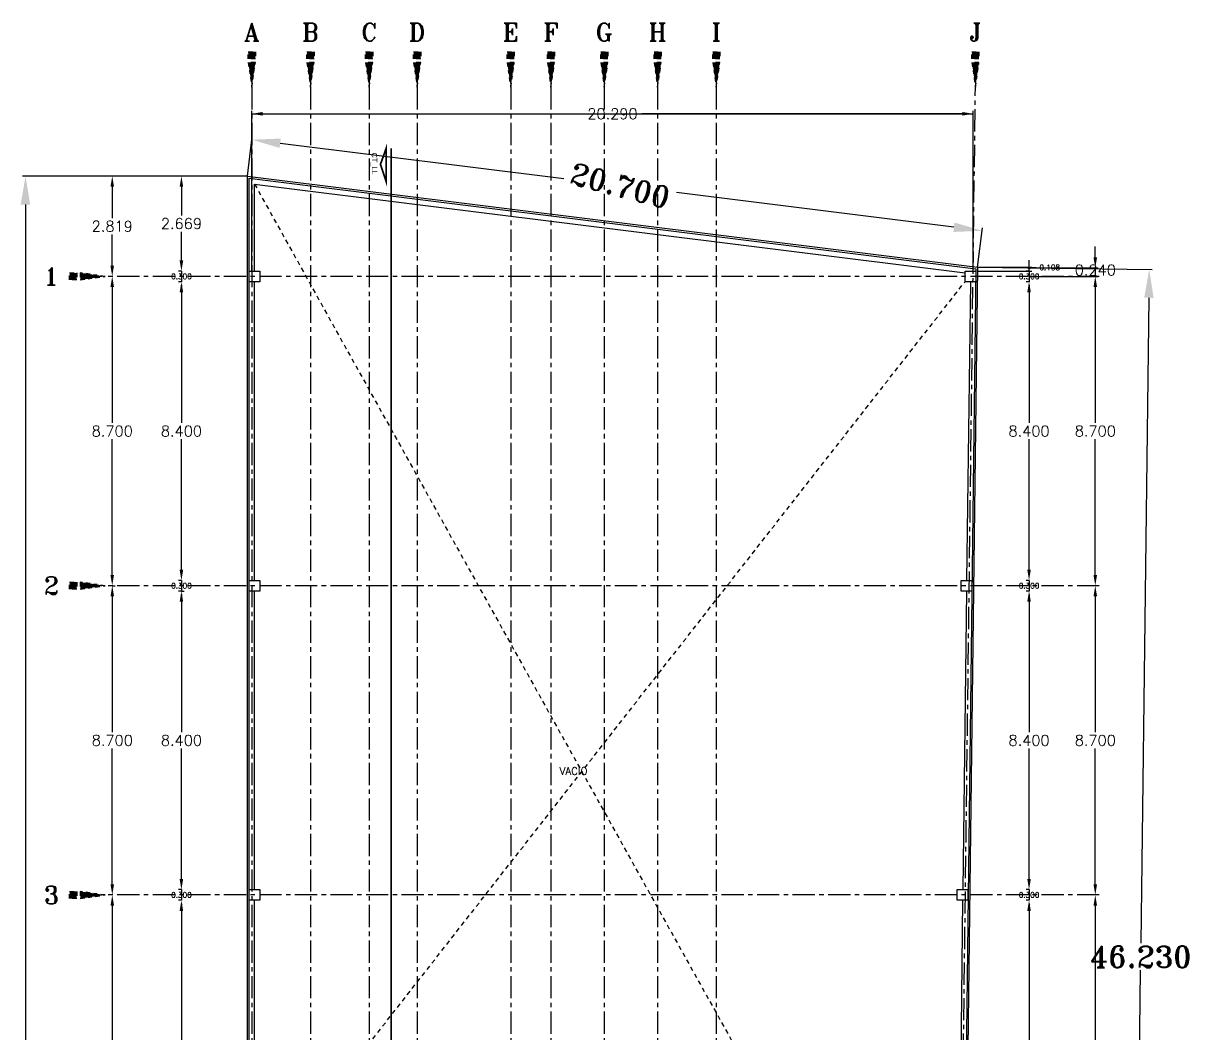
# Model space of a CAD drawing. Extents: x 915 to 2178, y -798 to 165.
# Drawn here: x 1325.22 to 1358, y -695.78 to -667.36 of the extents above; entities that cross this region are included whole.
import ezdxf
from ezdxf.enums import TextEntityAlignment as Align

# ---------------------------------------------------------------- set-up
doc = ezdxf.new("R2010")
doc.units = 0
doc.header["$LTSCALE"] = 0.5
doc.header["$MEASUREMENT"] = 0
for name, pattern in [('ACAD_ISO10W100', [18, 12, -3, 0, -3]), ('CENTER', [2, 1.25, -0.25, 0.25, -0.25]), ('DASHDOT2', [0.5, 0.25, -0.125, 0, -0.125]), ('HIDDEN2', [0.1875, 0.125, -0.0625])]:
    doc.linetypes.add(name, pattern=pattern)
doc.layers.get('0').update_dxf_attribs({"linetype": 'CONTINUOUS'})
doc.layers.get('DEFPOINTS').update_dxf_attribs({"linetype": 'CONTINUOUS'})
for name, color, linetype in [('COTA', 7, 'CONTINUOUS'), ('COTAS', 7, 'CONTINUOUS'), ('EJE', 125, 'DASHDOT2'), ('EJES', 125, 'CENTER'), ('linea_corte', 1, 'ACAD_ISO10W100'), ('MURO', 150, 'CONTINUOUS'), ('proyecciones', 6, 'HIDDEN2'), ('TERRENO', 8, 'CONTINUOUS')]:
    doc.layers.add(name, color=color, linetype=linetype)
doc.styles.add('ROMANT', font='romant')
doc.dimstyles.new('detalle', dxfattribs={"dimtxt": 0.2, "dimasz": 0.15, "dimexe": 0.08, "dimexo": 0, "dimgap": 0.08, "dimtad": 0, "dimtih": 1, "dimtoh": 1, "dimdec": 3, "dimzin": 1, "dimdsep": 46, "dimtxsty": 'ROMANT', "dimcen": 0.15, "dimclrd": 143, "dimclre": 9, "dimadec": 0, "dimazin": 0, "dimtfac": 1, "dimtdec": 3, "dimtmove": 0, "dimatfit": 3, "dimfxl": 1, "dimarcsym": 0})

# ---------------------------------------------------------------- blocks, each defined once
blk = doc.blocks.new('*D58')
at = {"layer": 'COTAS', "color": 9, "lineweight": -2, "transparency": 16777216}
for p, q in [((1331.523, -671.662), (1325.199, -671.662)), ((1331.523, -721.612), (1325.199, -721.612))]:
    blk.add_line(p, q, dxfattribs=at)
at = {"layer": 'COTAS', "color": 143, "lineweight": -2, "transparency": 16777216}
for p, q in [((1325.279, -672.462), (1325.279, -697.565)), ((1325.279, -720.812), (1325.279, -698.325))]:
    blk.add_line(p, q, dxfattribs=at)
at = {"layer": 'COTAS', "color": 143, "transparency": 16777216}
for points in [[(1325.145, -672.462), (1325.412, -672.462), (1325.279, -671.662)], [(1325.145, -720.812), (1325.412, -720.812), (1325.279, -721.612)]]:
    blk.add_solid(points, dxfattribs=at)
at = {"layer": 'DEFPOINTS', "color": 0, "transparency": 16777216}
for p in [(1331.523, -671.662), (1325.279, -721.612), (1331.523, -721.612)]:
    blk.add_point(p, dxfattribs=at)
at = {"layer": 'COTAS', "color": 0, "transparency": 16777216, "insert": (1325.279, -697.945), "char_height": 0.6, "attachment_point": 5, "style": 'ROMANT'}
blk.add_mtext('49.950', dxfattribs=at)
blk = doc.blocks.new('DI-P0101')
at = {"const_width": 0.2}
blk.add_lwpolyline([(0, 0.8), (0, 1)], dxfattribs=at)
for points in [[(0.1, 1), (0.1, 0.8), (-0.1, 0.8), (-0.1, 1)], [(0, 0), (0.1, 0.7), (-0.1, 0.7)]]:
    blk.add_lwpolyline(points, close=True)
blk.add_lwpolyline([(0, 0, 0, 0.2, 0), (0, 0.7, 0.2, 0.2, 0)], format="xyseb")
at = {"style": 'ROMANT'}
blk.add_attdef('1', text='', height=0.6, dxfattribs=at).set_placement((0, 1.3), align=Align.CENTER)
blk = doc.blocks.new('*D318')
at = {"layer": 'COTAS', "color": 9, "lineweight": -2, "transparency": 16777216}
for p, q in [((1331.523, -671.662), (1331.66, -670.557)), ((1352.063, -674.224), (1352.201, -673.119))]:
    blk.add_line(p, q, dxfattribs=at)
at = {"layer": 'COTAS', "color": 143, "lineweight": -2, "transparency": 16777216}
for p, q in [((1332.444, -670.736), (1340.425, -671.731)), ((1351.398, -673.099), (1343.59, -672.126))]:
    blk.add_line(p, q, dxfattribs=at)
at = {"layer": 'COTAS', "color": 143, "transparency": 16777216}
for points in [[(1332.461, -670.604), (1332.428, -670.868), (1331.65, -670.637)], [(1351.414, -672.967), (1351.381, -673.231), (1352.191, -673.198)]]:
    blk.add_solid(points, dxfattribs=at)
at = {"layer": 'DEFPOINTS', "color": 0, "transparency": 16777216}
for p in [(1331.523, -671.662), (1352.191, -673.198), (1352.063, -674.224)]:
    blk.add_point(p, dxfattribs=at)
at = {"layer": 'COTAS', "color": 0, "transparency": 16777216, "insert": (1342.008, -671.928), "char_height": 0.6, "attachment_point": 5, "rotation": 345.1335, "style": 'ROMANT'}
blk.add_mtext('20.700', dxfattribs=at)
blk = doc.blocks.new('*D319')
at = {"layer": 'COTAS', "color": 9, "lineweight": -2, "transparency": 16777216}
for p, q in [((1352.063, -674.224), (1356.971, -674.285)), ((1351.489, -720.45), (1356.396, -720.511))]:
    blk.add_line(p, q, dxfattribs=at)
at = {"layer": 'COTAS', "color": 143, "lineweight": -2, "transparency": 16777216}
for p, q in [((1356.881, -675.084), (1356.655, -693.239)), ((1356.326, -719.71), (1356.646, -693.999))]:
    blk.add_line(p, q, dxfattribs=at)
at = {"layer": 'COTAS', "color": 143, "transparency": 16777216}
for points in [[(1356.748, -675.082), (1357.014, -675.085), (1356.891, -674.284)], [(1356.193, -719.708), (1356.46, -719.712), (1356.316, -720.51)]]:
    blk.add_solid(points, dxfattribs=at)
at = {"layer": 'DEFPOINTS', "color": 0, "transparency": 16777216}
for p in [(1352.063, -674.224), (1351.489, -720.45), (1356.316, -720.51)]:
    blk.add_point(p, dxfattribs=at)
at = {"layer": 'COTAS', "color": 0, "transparency": 16777216, "insert": (1356.651, -693.619), "char_height": 0.6, "attachment_point": 5, "style": 'ROMANT'}
blk.add_mtext('46.230', dxfattribs=at)
blk = doc.blocks.new('DI-P0102')
at = {"const_width": 0.2}
blk.add_lwpolyline([(-0.8, 0), (-1, 0)], dxfattribs=at)
for points in [[(-1, 0.1), (-0.8, 0.1), (-0.8, -0.1), (-1, -0.1)], [(0, 0), (-0.7, 0.1), (-0.7, -0.1)]]:
    blk.add_lwpolyline(points, close=True)
blk.add_lwpolyline([(0, 0, 0, 0.2, 0), (-0.7, 0, 0.2, 0.2, 0)], format="xyseb")
at = {"style": 'ROMANT'}
blk.add_attdef('A', text='', height=0.6, dxfattribs=at).set_placement((-1.3, 0), align=Align.MIDDLE_RIGHT)
blk = doc.blocks.new('*D320')
at = {"layer": 'COTA', "color": 9, "lineweight": -2, "transparency": 16777216}
for p, q in [((1327.721, -691.881), (1327.641, -691.881)), ((1327.721, -700.581), (1327.641, -700.581))]:
    blk.add_line(p, q, dxfattribs=at)
at = {"layer": 'COTA', "color": 143, "lineweight": -2, "transparency": 16777216}
for p, q in [((1327.721, -692.181), (1327.721, -696.001)), ((1327.721, -700.281), (1327.721, -696.461))]:
    blk.add_line(p, q, dxfattribs=at)
at = {"layer": 'COTA', "color": 143, "transparency": 16777216}
for points in [[(1327.671, -692.181), (1327.771, -692.181), (1327.721, -691.881)], [(1327.671, -700.281), (1327.771, -700.281), (1327.721, -700.581)]]:
    blk.add_solid(points, dxfattribs=at)
at = {"layer": 'DEFPOINTS', "color": 0, "transparency": 16777216}
for p in [(1327.721, -691.881), (1327.721, -691.881), (1327.721, -700.581)]:
    blk.add_point(p, dxfattribs=at)
at = {"layer": 'COTA', "color": 0, "transparency": 16777216, "insert": (1327.721, -696.231), "char_height": 0.3, "attachment_point": 5, "style": 'ROMANT'}
blk.add_mtext('8.700', dxfattribs=at)
blk = doc.blocks.new('*D321')
at = {"layer": 'COTA', "color": 9, "lineweight": -2, "transparency": 16777216}
for p, q in [((1327.72, -683.181), (1327.801, -683.181)), ((1327.721, -691.881), (1327.641, -691.881))]:
    blk.add_line(p, q, dxfattribs=at)
at = {"layer": 'COTA', "color": 143, "lineweight": -2, "transparency": 16777216}
for p, q in [((1327.721, -683.481), (1327.721, -687.301)), ((1327.721, -691.581), (1327.721, -687.761))]:
    blk.add_line(p, q, dxfattribs=at)
at = {"layer": 'COTA', "color": 143, "transparency": 16777216}
for points in [[(1327.671, -683.481), (1327.771, -683.481), (1327.721, -683.181)], [(1327.671, -691.581), (1327.771, -691.581), (1327.721, -691.881)]]:
    blk.add_solid(points, dxfattribs=at)
at = {"layer": 'DEFPOINTS', "color": 0, "transparency": 16777216}
for p in [(1327.72, -683.181), (1327.721, -683.181), (1327.721, -691.881)]:
    blk.add_point(p, dxfattribs=at)
at = {"layer": 'COTA', "color": 0, "transparency": 16777216, "insert": (1327.721, -687.531), "char_height": 0.3, "attachment_point": 5, "style": 'ROMANT'}
blk.add_mtext('8.700', dxfattribs=at)
blk = doc.blocks.new('*D322')
at = {"layer": 'COTA', "color": 9, "lineweight": -2, "transparency": 16777216}
for p, q in [((1327.722, -674.481), (1327.64, -674.481)), ((1327.72, -683.181), (1327.64, -683.181))]:
    blk.add_line(p, q, dxfattribs=at)
at = {"layer": 'COTA', "color": 143, "lineweight": -2, "transparency": 16777216}
for p, q in [((1327.72, -674.781), (1327.72, -678.601)), ((1327.72, -682.881), (1327.72, -679.061))]:
    blk.add_line(p, q, dxfattribs=at)
at = {"layer": 'COTA', "color": 143, "transparency": 16777216}
for points in [[(1327.67, -674.781), (1327.77, -674.781), (1327.72, -674.481)], [(1327.67, -682.881), (1327.77, -682.881), (1327.72, -683.181)]]:
    blk.add_solid(points, dxfattribs=at)
at = {"layer": 'DEFPOINTS', "color": 0, "transparency": 16777216}
for p in [(1327.72, -674.481), (1327.722, -674.481), (1327.72, -683.181)]:
    blk.add_point(p, dxfattribs=at)
at = {"layer": 'COTA', "color": 0, "transparency": 16777216, "insert": (1327.72, -678.831), "char_height": 0.3, "attachment_point": 5, "style": 'ROMANT'}
blk.add_mtext('8.700', dxfattribs=at)
blk = doc.blocks.new('*D323')
at = {"layer": 'COTA', "color": 9, "lineweight": -2, "transparency": 16777216}
for p, q in [((1331.523, -671.662), (1327.64, -671.662)), ((1327.72, -674.481), (1327.64, -674.481))]:
    blk.add_line(p, q, dxfattribs=at)
at = {"layer": 'COTA', "color": 143, "lineweight": -2, "transparency": 16777216}
for p, q in [((1327.72, -671.962), (1327.72, -672.842)), ((1327.72, -674.181), (1327.72, -673.302))]:
    blk.add_line(p, q, dxfattribs=at)
at = {"layer": 'COTA', "color": 143, "transparency": 16777216}
for points in [[(1327.67, -671.962), (1327.77, -671.962), (1327.72, -671.662)], [(1327.67, -674.181), (1327.77, -674.181), (1327.72, -674.481)]]:
    blk.add_solid(points, dxfattribs=at)
at = {"layer": 'DEFPOINTS', "color": 0, "transparency": 16777216}
for p in [(1327.72, -671.662), (1331.523, -671.662), (1327.72, -674.481)]:
    blk.add_point(p, dxfattribs=at)
at = {"layer": 'COTA', "color": 0, "transparency": 16777216, "insert": (1327.72, -673.072), "char_height": 0.3, "attachment_point": 5, "style": 'ROMANT'}
blk.add_mtext('2.819', dxfattribs=at)
blk = doc.blocks.new('*D324')
at = {"layer": 'COTA', "color": 9, "lineweight": -2, "transparency": 16777216}
for p, q in [((1355.373, -674.481), (1355.293, -674.481)), ((1355.373, -683.181), (1355.293, -683.181))]:
    blk.add_line(p, q, dxfattribs=at)
at = {"layer": 'COTA', "color": 143, "lineweight": -2, "transparency": 16777216}
for p, q in [((1355.373, -674.781), (1355.373, -678.601)), ((1355.373, -682.881), (1355.373, -679.061))]:
    blk.add_line(p, q, dxfattribs=at)
at = {"layer": 'COTA', "color": 143, "transparency": 16777216}
for points in [[(1355.323, -674.781), (1355.423, -674.781), (1355.373, -674.481)], [(1355.323, -682.881), (1355.423, -682.881), (1355.373, -683.181)]]:
    blk.add_solid(points, dxfattribs=at)
at = {"layer": 'DEFPOINTS', "color": 0, "transparency": 16777216}
for p in [(1355.373, -674.481), (1355.373, -683.181), (1355.373, -683.181)]:
    blk.add_point(p, dxfattribs=at)
at = {"layer": 'COTA', "color": 0, "transparency": 16777216, "insert": (1355.373, -678.831), "char_height": 0.3, "attachment_point": 5, "style": 'ROMANT'}
blk.add_mtext('8.700', dxfattribs=at)
blk = doc.blocks.new('*D325')
at = {"layer": 'COTA', "color": 9, "lineweight": -2, "transparency": 16777216}
for p, q in [((1355.373, -683.181), (1355.293, -683.181)), ((1355.373, -691.881), (1355.293, -691.881))]:
    blk.add_line(p, q, dxfattribs=at)
at = {"layer": 'COTA', "color": 143, "lineweight": -2, "transparency": 16777216}
for p, q in [((1355.373, -683.481), (1355.373, -687.301)), ((1355.373, -691.581), (1355.373, -687.761))]:
    blk.add_line(p, q, dxfattribs=at)
at = {"layer": 'COTA', "color": 143, "transparency": 16777216}
for points in [[(1355.323, -683.481), (1355.423, -683.481), (1355.373, -683.181)], [(1355.323, -691.581), (1355.423, -691.581), (1355.373, -691.881)]]:
    blk.add_solid(points, dxfattribs=at)
at = {"layer": 'DEFPOINTS', "color": 0, "transparency": 16777216}
for p in [(1355.373, -683.181), (1355.373, -691.881), (1355.373, -691.881)]:
    blk.add_point(p, dxfattribs=at)
at = {"layer": 'COTA', "color": 0, "transparency": 16777216, "insert": (1355.373, -687.531), "char_height": 0.3, "attachment_point": 5, "style": 'ROMANT'}
blk.add_mtext('8.700', dxfattribs=at)
blk = doc.blocks.new('*D326')
at = {"layer": 'COTA', "color": 9, "lineweight": -2, "transparency": 16777216}
for p, q in [((1355.373, -691.881), (1355.293, -691.881)), ((1355.373, -700.581), (1355.293, -700.581))]:
    blk.add_line(p, q, dxfattribs=at)
at = {"layer": 'COTA', "color": 143, "lineweight": -2, "transparency": 16777216}
for p, q in [((1355.373, -692.181), (1355.373, -696.001)), ((1355.373, -700.281), (1355.373, -696.461))]:
    blk.add_line(p, q, dxfattribs=at)
at = {"layer": 'COTA', "color": 143, "transparency": 16777216}
for points in [[(1355.323, -692.181), (1355.423, -692.181), (1355.373, -691.881)], [(1355.323, -700.281), (1355.423, -700.281), (1355.373, -700.581)]]:
    blk.add_solid(points, dxfattribs=at)
at = {"layer": 'DEFPOINTS', "color": 0, "transparency": 16777216}
for p in [(1355.373, -691.881), (1355.373, -700.581), (1355.373, -700.581)]:
    blk.add_point(p, dxfattribs=at)
at = {"layer": 'COTA', "color": 0, "transparency": 16777216, "insert": (1355.373, -696.231), "char_height": 0.3, "attachment_point": 5, "style": 'ROMANT'}
blk.add_mtext('8.700', dxfattribs=at)
blk = doc.blocks.new('*D328')
at = {"layer": 'COTA', "color": 143, "lineweight": -2, "transparency": 16777216}
for p, q in [((1355.373, -673.942), (1355.373, -673.642)), ((1355.373, -674.242), (1355.373, -674.481)), ((1355.373, -674.242), (1355.373, -674.481)), ((1355.373, -674.781), (1355.373, -675.081))]:
    blk.add_line(p, q, dxfattribs=at)
at = {"layer": 'COTA', "color": 9, "lineweight": -2, "transparency": 16777216}
for p, q in [((1353.51, -674.242), (1355.453, -674.242)), ((1353.51, -674.481), (1355.453, -674.481))]:
    blk.add_line(p, q, dxfattribs=at)
at = {"layer": 'COTA', "color": 143, "transparency": 16777216}
for points in [[(1355.323, -673.942), (1355.423, -673.942), (1355.373, -674.242)], [(1355.323, -674.781), (1355.423, -674.781), (1355.373, -674.481)]]:
    blk.add_solid(points, dxfattribs=at)
at = {"layer": 'DEFPOINTS', "color": 0, "transparency": 16777216}
for p in [(1353.51, -674.242), (1353.51, -674.481), (1355.373, -674.481)]:
    blk.add_point(p, dxfattribs=at)
at = {"layer": 'COTA', "color": 0, "transparency": 16777216, "insert": (1355.373, -674.302), "char_height": 0.3, "attachment_point": 5, "style": 'ROMANT'}
blk.add_mtext('0.240', dxfattribs=at)
blk = doc.blocks.new('*D329')
at = {"layer": 'COTA', "color": 9, "lineweight": -2, "transparency": 16777216}
for p, q in [((1331.648, -674.319), (1331.648, -669.828)), ((1351.937, -674.331), (1351.937, -669.828))]:
    blk.add_line(p, q, dxfattribs=at)
at = {"layer": 'COTA', "color": 143, "lineweight": -2, "transparency": 16777216}
for p, q in [((1331.948, -669.908), (1340.962, -669.908)), ((1351.637, -669.908), (1342.622, -669.908))]:
    blk.add_line(p, q, dxfattribs=at)
at = {"layer": 'COTA', "color": 143, "transparency": 16777216}
for points in [[(1331.948, -669.858), (1331.948, -669.958), (1331.648, -669.908)], [(1351.637, -669.858), (1351.637, -669.958), (1351.937, -669.908)]]:
    blk.add_solid(points, dxfattribs=at)
at = {"layer": 'DEFPOINTS', "color": 0, "transparency": 16777216}
for p in [(1351.937, -669.908), (1331.648, -674.319), (1351.937, -674.331)]:
    blk.add_point(p, dxfattribs=at)
at = {"layer": 'COTA', "color": 0, "transparency": 16777216, "insert": (1341.792, -669.908), "char_height": 0.3, "attachment_point": 5, "style": 'ROMANT'}
blk.add_mtext('20.290', dxfattribs=at)
blk = doc.blocks.new('*D330')
at = {"layer": 'COTA', "color": 9, "lineweight": -2, "transparency": 16777216}
for p, q in [((1329.666, -674.631), (1329.586, -674.631)), ((1329.666, -683.031), (1329.586, -683.031))]:
    blk.add_line(p, q, dxfattribs=at)
at = {"layer": 'COTA', "color": 143, "lineweight": -2, "transparency": 16777216}
for p, q in [((1329.666, -674.931), (1329.666, -678.601)), ((1329.666, -682.731), (1329.666, -679.061))]:
    blk.add_line(p, q, dxfattribs=at)
at = {"layer": 'COTA', "color": 143, "transparency": 16777216}
for points in [[(1329.616, -674.931), (1329.716, -674.931), (1329.666, -674.631)], [(1329.616, -682.731), (1329.716, -682.731), (1329.666, -683.031)]]:
    blk.add_solid(points, dxfattribs=at)
at = {"layer": 'DEFPOINTS', "color": 0, "transparency": 16777216}
for p in [(1329.666, -674.631), (1329.666, -683.031), (1329.666, -683.031)]:
    blk.add_point(p, dxfattribs=at)
at = {"layer": 'COTA', "color": 0, "transparency": 16777216, "insert": (1329.666, -678.831), "char_height": 0.3, "attachment_point": 5, "style": 'ROMANT'}
blk.add_mtext('8.400', dxfattribs=at)
blk = doc.blocks.new('*D331')
at = {"layer": 'COTA', "color": 9, "lineweight": -2, "transparency": 16777216}
for p, q in [((1329.664, -683.331), (1329.746, -683.331)), ((1329.666, -691.731), (1329.586, -691.731))]:
    blk.add_line(p, q, dxfattribs=at)
at = {"layer": 'COTA', "color": 143, "lineweight": -2, "transparency": 16777216}
for p, q in [((1329.666, -683.631), (1329.666, -687.301)), ((1329.666, -691.431), (1329.666, -687.761))]:
    blk.add_line(p, q, dxfattribs=at)
at = {"layer": 'COTA', "color": 143, "transparency": 16777216}
for points in [[(1329.616, -683.631), (1329.716, -683.631), (1329.666, -683.331)], [(1329.616, -691.431), (1329.716, -691.431), (1329.666, -691.731)]]:
    blk.add_solid(points, dxfattribs=at)
at = {"layer": 'DEFPOINTS', "color": 0, "transparency": 16777216}
for p in [(1329.664, -683.331), (1329.666, -691.731), (1329.666, -691.731)]:
    blk.add_point(p, dxfattribs=at)
at = {"layer": 'COTA', "color": 0, "transparency": 16777216, "insert": (1329.666, -687.531), "char_height": 0.3, "attachment_point": 5, "style": 'ROMANT'}
blk.add_mtext('8.400', dxfattribs=at)
blk = doc.blocks.new('*D332')
at = {"layer": 'COTA', "color": 9, "lineweight": -2, "transparency": 16777216}
for p, q in [((1329.666, -692.031), (1329.586, -692.031)), ((1329.666, -700.431), (1329.586, -700.431))]:
    blk.add_line(p, q, dxfattribs=at)
at = {"layer": 'COTA', "color": 143, "lineweight": -2, "transparency": 16777216}
for p, q in [((1329.666, -692.331), (1329.666, -696.001)), ((1329.666, -700.131), (1329.666, -696.461))]:
    blk.add_line(p, q, dxfattribs=at)
at = {"layer": 'COTA', "color": 143, "transparency": 16777216}
for points in [[(1329.616, -692.331), (1329.716, -692.331), (1329.666, -692.031)], [(1329.616, -700.131), (1329.716, -700.131), (1329.666, -700.431)]]:
    blk.add_solid(points, dxfattribs=at)
at = {"layer": 'DEFPOINTS', "color": 0, "transparency": 16777216}
for p in [(1329.666, -692.031), (1329.666, -700.431), (1329.666, -700.431)]:
    blk.add_point(p, dxfattribs=at)
at = {"layer": 'COTA', "color": 0, "transparency": 16777216, "insert": (1329.666, -696.231), "char_height": 0.3, "attachment_point": 5, "style": 'ROMANT'}
blk.add_mtext('8.400', dxfattribs=at)
blk = doc.blocks.new('*D333')
at = {"layer": 'COTA', "color": 9, "lineweight": -2, "transparency": 16777216}
for p, q in [((1329.666, -671.662), (1329.586, -671.662)), ((1329.666, -674.331), (1329.586, -674.331))]:
    blk.add_line(p, q, dxfattribs=at)
at = {"layer": 'COTA', "color": 143, "lineweight": -2, "transparency": 16777216}
for p, q in [((1329.666, -671.962), (1329.666, -672.767)), ((1329.666, -674.031), (1329.666, -673.227))]:
    blk.add_line(p, q, dxfattribs=at)
at = {"layer": 'COTA', "color": 143, "transparency": 16777216}
for points in [[(1329.616, -671.962), (1329.716, -671.962), (1329.666, -671.662)], [(1329.616, -674.031), (1329.716, -674.031), (1329.666, -674.331)]]:
    blk.add_solid(points, dxfattribs=at)
at = {"layer": 'DEFPOINTS', "color": 0, "transparency": 16777216}
for p in [(1329.666, -671.662), (1329.666, -671.662), (1329.666, -674.331)]:
    blk.add_point(p, dxfattribs=at)
at = {"layer": 'COTA', "color": 0, "transparency": 16777216, "insert": (1329.666, -672.997), "char_height": 0.3, "attachment_point": 5, "style": 'ROMANT'}
blk.add_mtext('2.669', dxfattribs=at)
blk = doc.blocks.new('*D334')
at = {"layer": 'COTA', "color": 143, "lineweight": -2, "transparency": 16777216}
for p, q in [((1329.666, -674.231), (1329.666, -674.131)), ((1329.666, -674.331), (1329.666, -674.631)), ((1329.666, -674.331), (1329.666, -674.631)), ((1329.666, -674.731), (1329.666, -674.831))]:
    blk.add_line(p, q, dxfattribs=at)
at = {"layer": 'COTA', "color": 9, "lineweight": -2, "transparency": 16777216}
for p, q in [((1329.666, -674.331), (1329.586, -674.331)), ((1329.666, -674.631), (1329.586, -674.631))]:
    blk.add_line(p, q, dxfattribs=at)
at = {"layer": 'COTA', "color": 143, "transparency": 16777216}
for points in [[(1329.649, -674.231), (1329.682, -674.231), (1329.666, -674.331)], [(1329.649, -674.731), (1329.682, -674.731), (1329.666, -674.631)]]:
    blk.add_solid(points, dxfattribs=at)
at = {"layer": 'DEFPOINTS', "color": 0, "transparency": 16777216}
for p in [(1329.666, -674.331), (1329.666, -674.631), (1329.666, -674.631)]:
    blk.add_point(p, dxfattribs=at)
at = {"layer": 'COTA', "color": 0, "transparency": 16777216, "insert": (1329.666, -674.481), "char_height": 0.15, "attachment_point": 5, "style": 'ROMANT'}
blk.add_mtext('0.300', dxfattribs=at)
blk = doc.blocks.new('*D335')
at = {"layer": 'COTA', "color": 143, "lineweight": -2, "transparency": 16777216}
for p, q in [((1329.666, -682.931), (1329.666, -682.831)), ((1329.666, -683.031), (1329.666, -683.331)), ((1329.666, -683.031), (1329.666, -683.331)), ((1329.666, -683.431), (1329.666, -683.531))]:
    blk.add_line(p, q, dxfattribs=at)
at = {"layer": 'COTA', "color": 9, "lineweight": -2, "transparency": 16777216}
for p, q in [((1329.666, -683.031), (1329.586, -683.031)), ((1329.666, -683.331), (1329.586, -683.331))]:
    blk.add_line(p, q, dxfattribs=at)
at = {"layer": 'COTA', "color": 143, "transparency": 16777216}
for points in [[(1329.649, -682.931), (1329.682, -682.931), (1329.666, -683.031)], [(1329.649, -683.431), (1329.682, -683.431), (1329.666, -683.331)]]:
    blk.add_solid(points, dxfattribs=at)
at = {"layer": 'DEFPOINTS', "color": 0, "transparency": 16777216}
for p in [(1329.666, -683.031), (1329.666, -683.331), (1329.666, -683.331)]:
    blk.add_point(p, dxfattribs=at)
at = {"layer": 'COTA', "color": 0, "transparency": 16777216, "insert": (1329.666, -683.181), "char_height": 0.15, "attachment_point": 5, "style": 'ROMANT'}
blk.add_mtext('0.300', dxfattribs=at)
blk = doc.blocks.new('*D336')
at = {"layer": 'COTA', "color": 143, "lineweight": -2, "transparency": 16777216}
for p, q in [((1329.666, -691.631), (1329.666, -691.531)), ((1329.666, -691.731), (1329.666, -692.031)), ((1329.666, -691.731), (1329.666, -692.031)), ((1329.666, -692.131), (1329.666, -692.231))]:
    blk.add_line(p, q, dxfattribs=at)
at = {"layer": 'COTA', "color": 9, "lineweight": -2, "transparency": 16777216}
for p, q in [((1329.666, -691.731), (1329.586, -691.731)), ((1329.666, -692.031), (1329.586, -692.031))]:
    blk.add_line(p, q, dxfattribs=at)
at = {"layer": 'COTA', "color": 143, "transparency": 16777216}
for points in [[(1329.649, -691.631), (1329.682, -691.631), (1329.666, -691.731)], [(1329.649, -692.131), (1329.682, -692.131), (1329.666, -692.031)]]:
    blk.add_solid(points, dxfattribs=at)
at = {"layer": 'DEFPOINTS', "color": 0, "transparency": 16777216}
for p in [(1329.666, -691.731), (1329.666, -692.031), (1329.666, -692.031)]:
    blk.add_point(p, dxfattribs=at)
at = {"layer": 'COTA', "color": 0, "transparency": 16777216, "insert": (1329.666, -691.881), "char_height": 0.15, "attachment_point": 5, "style": 'ROMANT'}
blk.add_mtext('0.300', dxfattribs=at)
blk = doc.blocks.new('*D338')
at = {"layer": 'COTA', "color": 143, "lineweight": -2, "transparency": 16777216}
for p, q in [((1353.51, -674.231), (1353.51, -674.131)), ((1353.51, -674.331), (1353.51, -674.631)), ((1353.51, -674.331), (1353.51, -674.631)), ((1353.51, -674.731), (1353.51, -674.831))]:
    blk.add_line(p, q, dxfattribs=at)
at = {"layer": 'COTA', "color": 9, "lineweight": -2, "transparency": 16777216}
for p, q in [((1353.51, -674.331), (1353.43, -674.331)), ((1353.51, -674.631), (1353.43, -674.631))]:
    blk.add_line(p, q, dxfattribs=at)
at = {"layer": 'COTA', "color": 143, "transparency": 16777216}
for points in [[(1353.493, -674.231), (1353.526, -674.231), (1353.51, -674.331)], [(1353.493, -674.731), (1353.526, -674.731), (1353.51, -674.631)]]:
    blk.add_solid(points, dxfattribs=at)
at = {"layer": 'DEFPOINTS', "color": 0, "transparency": 16777216}
for p in [(1353.51, -674.331), (1353.51, -674.631), (1353.51, -674.631)]:
    blk.add_point(p, dxfattribs=at)
at = {"layer": 'COTA', "color": 0, "transparency": 16777216, "insert": (1353.51, -674.481), "char_height": 0.15, "attachment_point": 5, "style": 'ROMANT'}
blk.add_mtext('0.300', dxfattribs=at)
blk = doc.blocks.new('*D339')
at = {"layer": 'COTA', "color": 143, "lineweight": -2, "transparency": 16777216}
for p, q in [((1353.51, -682.931), (1353.51, -682.831)), ((1353.51, -683.031), (1353.51, -683.331)), ((1353.51, -683.031), (1353.51, -683.331)), ((1353.51, -683.431), (1353.51, -683.531))]:
    blk.add_line(p, q, dxfattribs=at)
at = {"layer": 'COTA', "color": 9, "lineweight": -2, "transparency": 16777216}
for p, q in [((1353.51, -683.031), (1353.43, -683.031)), ((1353.51, -683.331), (1353.43, -683.331))]:
    blk.add_line(p, q, dxfattribs=at)
at = {"layer": 'COTA', "color": 143, "transparency": 16777216}
for points in [[(1353.493, -682.931), (1353.526, -682.931), (1353.51, -683.031)], [(1353.493, -683.431), (1353.526, -683.431), (1353.51, -683.331)]]:
    blk.add_solid(points, dxfattribs=at)
at = {"layer": 'DEFPOINTS', "color": 0, "transparency": 16777216}
for p in [(1353.51, -683.031), (1353.51, -683.331), (1353.51, -683.331)]:
    blk.add_point(p, dxfattribs=at)
at = {"layer": 'COTA', "color": 0, "transparency": 16777216, "insert": (1353.51, -683.181), "char_height": 0.15, "attachment_point": 5, "style": 'ROMANT'}
blk.add_mtext('0.300', dxfattribs=at)
blk = doc.blocks.new('*D340')
at = {"layer": 'COTA', "color": 143, "lineweight": -2, "transparency": 16777216}
for p, q in [((1353.51, -691.631), (1353.51, -691.531)), ((1353.51, -691.731), (1353.51, -692.031)), ((1353.51, -691.731), (1353.51, -692.031)), ((1353.51, -692.131), (1353.51, -692.231))]:
    blk.add_line(p, q, dxfattribs=at)
at = {"layer": 'COTA', "color": 9, "lineweight": -2, "transparency": 16777216}
for p, q in [((1353.51, -691.731), (1353.43, -691.731)), ((1353.51, -692.031), (1353.43, -692.031))]:
    blk.add_line(p, q, dxfattribs=at)
at = {"layer": 'COTA', "color": 143, "transparency": 16777216}
for points in [[(1353.493, -691.631), (1353.526, -691.631), (1353.51, -691.731)], [(1353.493, -692.131), (1353.526, -692.131), (1353.51, -692.031)]]:
    blk.add_solid(points, dxfattribs=at)
at = {"layer": 'DEFPOINTS', "color": 0, "transparency": 16777216}
for p in [(1353.51, -691.731), (1353.51, -692.031), (1353.51, -692.031)]:
    blk.add_point(p, dxfattribs=at)
at = {"layer": 'COTA', "color": 0, "transparency": 16777216, "insert": (1353.51, -691.881), "char_height": 0.15, "attachment_point": 5, "style": 'ROMANT'}
blk.add_mtext('0.300', dxfattribs=at)
blk = doc.blocks.new('*D342')
at = {"layer": 'COTA', "color": 9, "lineweight": -2, "transparency": 16777216}
for p, q in [((1353.51, -674.631), (1353.43, -674.631)), ((1353.51, -683.031), (1353.43, -683.031))]:
    blk.add_line(p, q, dxfattribs=at)
at = {"layer": 'COTA', "color": 143, "lineweight": -2, "transparency": 16777216}
for p, q in [((1353.51, -674.931), (1353.51, -678.601)), ((1353.51, -682.731), (1353.51, -679.061))]:
    blk.add_line(p, q, dxfattribs=at)
at = {"layer": 'COTA', "color": 143, "transparency": 16777216}
for points in [[(1353.46, -674.931), (1353.56, -674.931), (1353.51, -674.631)], [(1353.46, -682.731), (1353.56, -682.731), (1353.51, -683.031)]]:
    blk.add_solid(points, dxfattribs=at)
at = {"layer": 'DEFPOINTS', "color": 0, "transparency": 16777216}
for p in [(1353.51, -674.631), (1353.51, -683.031), (1353.51, -683.031)]:
    blk.add_point(p, dxfattribs=at)
at = {"layer": 'COTA', "color": 0, "transparency": 16777216, "insert": (1353.51, -678.831), "char_height": 0.3, "attachment_point": 5, "style": 'ROMANT'}
blk.add_mtext('8.400', dxfattribs=at)
blk = doc.blocks.new('*D343')
at = {"layer": 'COTA', "color": 9, "lineweight": -2, "transparency": 16777216}
for p, q in [((1353.51, -683.331), (1353.43, -683.331)), ((1353.51, -691.731), (1353.43, -691.731))]:
    blk.add_line(p, q, dxfattribs=at)
at = {"layer": 'COTA', "color": 143, "lineweight": -2, "transparency": 16777216}
for p, q in [((1353.51, -683.631), (1353.51, -687.301)), ((1353.51, -691.431), (1353.51, -687.761))]:
    blk.add_line(p, q, dxfattribs=at)
at = {"layer": 'COTA', "color": 143, "transparency": 16777216}
for points in [[(1353.46, -683.631), (1353.56, -683.631), (1353.51, -683.331)], [(1353.46, -691.431), (1353.56, -691.431), (1353.51, -691.731)]]:
    blk.add_solid(points, dxfattribs=at)
at = {"layer": 'DEFPOINTS', "color": 0, "transparency": 16777216}
for p in [(1353.51, -683.331), (1353.51, -691.731), (1353.51, -691.731)]:
    blk.add_point(p, dxfattribs=at)
at = {"layer": 'COTA', "color": 0, "transparency": 16777216, "insert": (1353.51, -687.531), "char_height": 0.3, "attachment_point": 5, "style": 'ROMANT'}
blk.add_mtext('8.400', dxfattribs=at)
blk = doc.blocks.new('*D344')
at = {"layer": 'COTA', "color": 9, "lineweight": -2, "transparency": 16777216}
for p, q in [((1353.51, -692.031), (1353.43, -692.031)), ((1353.51, -700.431), (1353.43, -700.431))]:
    blk.add_line(p, q, dxfattribs=at)
at = {"layer": 'COTA', "color": 143, "lineweight": -2, "transparency": 16777216}
for p, q in [((1353.51, -692.331), (1353.51, -696.001)), ((1353.51, -700.131), (1353.51, -696.461))]:
    blk.add_line(p, q, dxfattribs=at)
at = {"layer": 'COTA', "color": 143, "transparency": 16777216}
for points in [[(1353.46, -692.331), (1353.56, -692.331), (1353.51, -692.031)], [(1353.46, -700.131), (1353.56, -700.131), (1353.51, -700.431)]]:
    blk.add_solid(points, dxfattribs=at)
at = {"layer": 'DEFPOINTS', "color": 0, "transparency": 16777216}
for p in [(1353.51, -692.031), (1353.51, -700.431), (1353.51, -700.431)]:
    blk.add_point(p, dxfattribs=at)
at = {"layer": 'COTA', "color": 0, "transparency": 16777216, "insert": (1353.51, -696.231), "char_height": 0.3, "attachment_point": 5, "style": 'ROMANT'}
blk.add_mtext('8.400', dxfattribs=at)
blk = doc.blocks.new('*D345')
at = {"layer": 'COTA', "color": 9, "lineweight": -2, "transparency": 16777216}
for p, q in [((1352.063, -674.224), (1353.59, -674.224)), ((1352.062, -674.331), (1353.59, -674.331))]:
    blk.add_line(p, q, dxfattribs=at)
at = {"layer": 'COTA', "color": 143, "lineweight": -2, "transparency": 16777216}
for p, q in [((1353.51, -674.124), (1353.51, -674.024)), ((1353.51, -674.331), (1353.51, -674.224)), ((1353.51, -674.331), (1353.51, -674.224)), ((1353.51, -674.277), (1353.548, -674.227)), ((1353.548, -674.227), (1353.708, -674.227)), ((1353.51, -674.431), (1353.51, -674.531))]:
    blk.add_line(p, q, dxfattribs=at)
at = {"layer": 'COTA', "color": 143, "transparency": 16777216}
for points in [[(1353.493, -674.124), (1353.526, -674.124), (1353.51, -674.224)], [(1353.493, -674.431), (1353.526, -674.431), (1353.51, -674.331)]]:
    blk.add_solid(points, dxfattribs=at)
at = {"layer": 'DEFPOINTS', "color": 0, "transparency": 16777216}
for p in [(1352.063, -674.224), (1353.51, -674.224), (1352.062, -674.331)]:
    blk.add_point(p, dxfattribs=at)
at = {"layer": 'COTA', "color": 0, "transparency": 16777216, "insert": (1354.091, -674.227), "char_height": 0.15, "attachment_point": 5, "style": 'ROMANT'}
blk.add_mtext('0.108', dxfattribs=at)

msp = doc.modelspace()

# ---------------------------------------------------------------- linework, layer by layer
at = {"layer": 'COTA', "ltscale": 5}
msp.add_line((1331.5225, -671.6624), (1329.5688, -671.6624), dxfattribs=at)
at = {"layer": 'EJES'}
for p, q in [((1331.6475, -669.1624), (1331.6475, -724.2023)), ((1333.2975, -669.1624), (1333.2975, -724.2023)), ((1334.9475, -669.1624), (1334.9475, -724.2023)), ((1336.2975, -669.1624), (1336.2975, -724.2023)), ((1338.9299, -669.1624), (1338.9299, -724.2023)), ((1340.0622, -669.1624), (1340.0622, -724.2023)), ((1341.5622, -669.1624), (1341.5622, -724.2023)), ((1343.0622, -669.1624), (1343.0622, -724.2023)), ((1344.7122, -669.1624), (1344.7122, -724.2023)), ((1351.3643, -720.4018), (1352.0014, -669.1615)), ((1355.4846, -674.4811), (1327.5225, -674.4811)), ((1355.4846, -683.1811), (1327.5225, -683.1811)), ((1355.4846, -691.8811), (1327.5225, -691.8811))]:
    msp.add_line(p, q, dxfattribs=at)
at = {"layer": 'linea_corte', "const_width": 0.05}
msp.add_lwpolyline([(1335.4259, -670.8789), (1335.4259, -671.8105), (1335.2646, -671.3302), (1335.4259, -670.8789)], dxfattribs=at)
at = {"layer": 'linea_corte', "ltscale": 0.05, "const_width": 0.05}
msp.add_lwpolyline([(1335.5645, -670.8789), (1335.5645, -722.517)], dxfattribs=at)
at = {"layer": 'MURO'}
for p, q in [((1331.6475, -669.9084), (1351.9371, -669.9084)), ((1331.5725, -700.4311), (1331.5725, -671.719)), ((1331.5725, -671.719), (1352.0129, -674.2676)), ((1331.7225, -674.3311), (1331.7225, -671.8889)), ((1331.7225, -671.8889), (1351.7084, -674.3808)), ((1352.0129, -674.2676), (1351.4889, -716.4124)), ((1331.7225, -683.0311), (1331.7225, -674.6311)), ((1351.8584, -674.6311), (1351.754, -683.0311)), ((1331.7225, -691.7311), (1331.7225, -683.3311)), ((1351.7502, -683.3311), (1351.6458, -691.7311)), ((1331.7225, -700.4311), (1331.7225, -692.0311)), ((1351.6421, -692.0311), (1351.5376, -700.4311))]:
    msp.add_line(p, q, dxfattribs=at)
for points in [[(1331.5725, -674.6311), (1331.5725, -674.3311), (1331.8725, -674.3311), (1331.8725, -674.6311)], [(1351.7084, -674.6311), (1351.7084, -674.3311), (1352.0084, -674.3311), (1352.0084, -674.6311)], [(1331.5725, -683.3311), (1331.5725, -683.0311), (1331.8725, -683.0311), (1331.8725, -683.3311)], [(1351.6002, -683.3311), (1351.6002, -683.0311), (1351.9002, -683.0311), (1351.9002, -683.3311)], [(1331.5725, -692.0311), (1331.5725, -691.7311), (1331.8725, -691.7311), (1331.8725, -692.0311)], [(1351.4921, -692.0311), (1351.4921, -691.7311), (1351.7921, -691.7311), (1351.7921, -692.0311)]]:
    msp.add_lwpolyline(points, close=True, dxfattribs=at)
msp.add_point((1351.9495, -683.173), dxfattribs=at)
at = {"layer": 'proyecciones', "linetype": 'HIDDEN2', "ltscale": 2}
for p, q in [((1331.7225, -671.8841), (1351.4569, -707.3091)), ((1331.7225, -700.1811), (1351.7084, -674.6311))]:
    msp.add_line(p, q, dxfattribs=at)
at = {"layer": 'TERRENO'}
msp.add_lwpolyline([(1331.5225, -721.6124), (1331.5225, -671.6624), (1352.0635, -674.2236), (1351.4887, -720.45), (1331.5225, -721.6124)], dxfattribs=at)

# ---------------------------------------------------------------- block references
at = {"layer": 'EJE'}
ref = msp.add_blockref('DI-P0101', (1331.6475, -669.1624), dxfattribs=at)
ref.add_attrib('1', 'A', dxfattribs={"layer": '0', "height": 0.5, "style": 'ROMANT'}).set_placement((1331.6475, -667.8624), align=Align.CENTER)
ref = msp.add_blockref('DI-P0101', (1333.2975, -669.1624), dxfattribs=at)
ref.add_attrib('1', 'B', dxfattribs={"layer": '0', "height": 0.5, "style": 'ROMANT'}).set_placement((1333.2975, -667.8624), align=Align.CENTER)
ref = msp.add_blockref('DI-P0101', (1334.9475, -669.1624), dxfattribs=at)
ref.add_attrib('1', 'C', dxfattribs={"layer": '0', "height": 0.5, "style": 'ROMANT'}).set_placement((1334.9475, -667.8624), align=Align.CENTER)
ref = msp.add_blockref('DI-P0101', (1336.2975, -669.1624), dxfattribs=at)
ref.add_attrib('1', 'D', dxfattribs={"layer": '0', "height": 0.5, "style": 'ROMANT'}).set_placement((1336.2975, -667.8624), align=Align.CENTER)
ref = msp.add_blockref('DI-P0101', (1338.9299, -669.1624), dxfattribs=at)
ref.add_attrib('1', 'E', dxfattribs={"layer": '0', "height": 0.5, "style": 'ROMANT'}).set_placement((1338.9299, -667.8624), align=Align.CENTER)
ref = msp.add_blockref('DI-P0101', (1340.0622, -669.1624), dxfattribs=at)
ref.add_attrib('1', 'F', dxfattribs={"layer": '0', "height": 0.5, "style": 'ROMANT'}).set_placement((1340.0622, -667.8624), align=Align.CENTER)
ref = msp.add_blockref('DI-P0101', (1341.5622, -669.1624), dxfattribs=at)
ref.add_attrib('1', 'G', dxfattribs={"layer": '0', "height": 0.5, "style": 'ROMANT'}).set_placement((1341.5622, -667.8624), align=Align.CENTER)
ref = msp.add_blockref('DI-P0101', (1343.0622, -669.1624), dxfattribs=at)
ref.add_attrib('1', 'H', dxfattribs={"layer": '0', "height": 0.5, "style": 'ROMANT'}).set_placement((1343.0622, -667.8624), align=Align.CENTER)
ref = msp.add_blockref('DI-P0101', (1344.7122, -669.1624), dxfattribs=at)
ref.add_attrib('1', 'I', dxfattribs={"layer": '0', "height": 0.5, "style": 'ROMANT'}).set_placement((1344.7122, -667.8624), align=Align.CENTER)
ref = msp.add_blockref('DI-P0101', (1352.0014, -669.1624), dxfattribs=at)
ref.add_attrib('1', 'J', dxfattribs={"layer": '0', "height": 0.5, "style": 'ROMANT'}).set_placement((1352.0014, -667.8624), align=Align.CENTER)
ref = msp.add_blockref('DI-P0102', (1327.5225, -674.4811), dxfattribs=at)
ref.add_attrib('A', '1', dxfattribs={"layer": '0', "height": 0.5, "style": 'ROMANT'}).set_placement((1326.2225, -674.4811), align=Align.MIDDLE_RIGHT)
ref = msp.add_blockref('DI-P0102', (1327.5225, -683.1811), dxfattribs=at)
ref.add_attrib('A', '2', dxfattribs={"layer": '0', "height": 0.5, "style": 'ROMANT'}).set_placement((1326.2225, -683.1811), align=Align.MIDDLE_RIGHT)
ref = msp.add_blockref('DI-P0102', (1327.5225, -691.8811), dxfattribs=at)
ref.add_attrib('A', '3', dxfattribs={"layer": '0', "height": 0.5, "style": 'ROMANT'}).set_placement((1326.2225, -691.8811), align=Align.MIDDLE_RIGHT)

# ---------------------------------------------------------------- texts
at = {"style": 'ROMANT'}
msp.add_text('VACIO', height=0.21, dxfattribs=at).set_placement((1340.3049, -688.4993))
at = {"layer": 'linea_corte', "linetype": 'ByBlock'}
msp.add_text('CT_LL', height=0.15, rotation=270, dxfattribs=at).set_placement((1335.023, -670.9989))

# ---------------------------------------------------------------- dimensions: what is measured, and where the dimension line sits
at = {"layer": 'COTA'}
dim = msp.add_linear_dim(base=(1351.9371, -669.9084), p1=(1331.6475, -674.319), p2=(1351.9371, -674.3311), dimstyle='detalle', override={"dimtxt": 0.3, "dimasz": 0.3, "dimtmove": 1}, dxfattribs=at)
dim.commit()
dim.dimension.update_dxf_attribs({"geometry": '*D329', "text_midpoint": (1341.7923, -669.9084)})
for base, p1, p2, picture, middle in [((1327.7196, -671.6624), (1327.7196, -674.4811), (1331.5225, -671.6624), '*D323', (1327.7196, -673.0718)), ((1329.6658, -671.6624), (1329.6658, -674.3311), (1329.6658, -671.6624), '*D333', (1329.6658, -672.9968)), ((1327.7196, -674.4811), (1327.7196, -683.1811), (1327.7216, -674.4811), '*D322', (1327.7196, -678.8311)), ((1329.6658, -683.0311), (1329.6658, -674.6311), (1329.6658, -683.0311), '*D330', (1329.6658, -678.8311)), ((1353.5096, -683.0311), (1353.5096, -674.6311), (1353.5096, -683.0311), '*D342', (1353.5096, -678.8311)), ((1355.373, -683.1811), (1355.373, -674.4811), (1355.373, -683.1811), '*D324', (1355.373, -678.8311)), ((1327.721, -683.1811), (1327.721, -691.8811), (1327.7196, -683.1811), '*D321', (1327.721, -687.5311)), ((1329.6658, -691.7311), (1329.6644, -683.3311), (1329.6658, -691.7311), '*D331', (1329.6658, -687.5311)), ((1353.5096, -691.7311), (1353.5096, -683.3311), (1353.5096, -691.7311), '*D343', (1353.5096, -687.5311)), ((1355.373, -691.8811), (1355.373, -683.1811), (1355.373, -691.8811), '*D325', (1355.373, -687.5311)), ((1327.721, -691.8811), (1327.721, -700.5811), (1327.721, -691.8811), '*D320', (1327.721, -696.2311)), ((1355.373, -700.5811), (1355.373, -691.8811), (1355.373, -700.5811), '*D326', (1355.373, -696.2311)), ((1329.6658, -700.4311), (1329.6658, -692.0311), (1329.6658, -700.4311), '*D332', (1329.6658, -696.2311)), ((1353.5096, -700.4311), (1353.5096, -692.0311), (1353.5096, -700.4311), '*D344', (1353.5096, -696.2311))]:
    dim = msp.add_linear_dim(base=base, p1=p1, p2=p2, angle=90, dimstyle='detalle', override={"dimtxt": 0.3, "dimasz": 0.3, "dimtmove": 1}, dxfattribs=at)
    dim.commit()
    dim.dimension.update_dxf_attribs({"geometry": picture, "text_midpoint": middle})
for base, p1, p2, override, picture, middle in [((1355.373, -674.4811), (1353.5096, -674.2415), (1353.5096, -674.4811), {"dimtxt": 0.3, "dimasz": 0.3, "dimtmove": 1}, '*D328', (1355.373, -674.3024)), ((1329.6658, -674.6311), (1329.6658, -674.3311), (1329.6658, -674.6311), {"dimtxt": 0.15, "dimasz": 0.1, "dimtmove": 1}, '*D334', (1329.6658, -674.4811)), ((1353.50956, -674.22355), (1352.06215, -674.33109), (1352.06349, -674.22355), {"dimtxt": 0.15, "dimasz": 0.1, "dimtmove": 1}, '*D345', (1353.78761, -674.22742)), ((1353.5096, -674.6311), (1353.5096, -674.3311), (1353.5096, -674.6311), {"dimtxt": 0.15, "dimasz": 0.1, "dimtmove": 1}, '*D338', (1353.5096, -674.4811)), ((1329.6658, -683.3311), (1329.6658, -683.0311), (1329.6658, -683.3311), {"dimtxt": 0.15, "dimasz": 0.1, "dimtmove": 1}, '*D335', (1329.6658, -683.1811)), ((1353.5096, -683.3311), (1353.5096, -683.0311), (1353.5096, -683.3311), {"dimtxt": 0.15, "dimasz": 0.1, "dimtmove": 1}, '*D339', (1353.5096, -683.1811)), ((1329.6658, -692.0311), (1329.6658, -691.7311), (1329.6658, -692.0311), {"dimtxt": 0.15, "dimasz": 0.1, "dimtmove": 1}, '*D336', (1329.6658, -691.8811)), ((1353.5096, -692.0311), (1353.5096, -691.7311), (1353.5096, -692.0311), {"dimtxt": 0.15, "dimasz": 0.1, "dimtmove": 1}, '*D340', (1353.5096, -691.8811))]:
    dim = msp.add_linear_dim(base=base, p1=p1, p2=p2, angle=90, dimstyle='detalle', override=override, dxfattribs=at)
    dim.commit()
    dim.dimension.update_dxf_attribs({"geometry": picture, "text_midpoint": middle, "dimtype": 160})
at = {"layer": 'COTAS'}
for base, p1, p2, angle, picture, middle in [((1352.1914, -673.198), (1331.5225, -671.6624), (1352.0635, -674.2236), 352.89279, '*D318', (1342.0076, -671.9282)), ((1325.2785, -721.6124), (1331.5225, -671.6624), (1331.5225, -721.6124), 270, '*D58', (1325.2785, -697.9454)), ((1356.3162, -720.51), (1352.0635, -674.2236), (1351.4887, -720.45), 269.28765, '*D319', (1356.6506, -693.6191))]:
    dim = msp.add_linear_dim(base=base, p1=p1, p2=p2, angle=angle, dimstyle='detalle', override={"dimtxt": 0.6, "dimasz": 0.8}, dxfattribs=at)
    dim.commit()
    dim.dimension.update_dxf_attribs({"geometry": picture, "text_midpoint": middle, "dimtype": 161})

doc.saveas('drawing.dxf')
